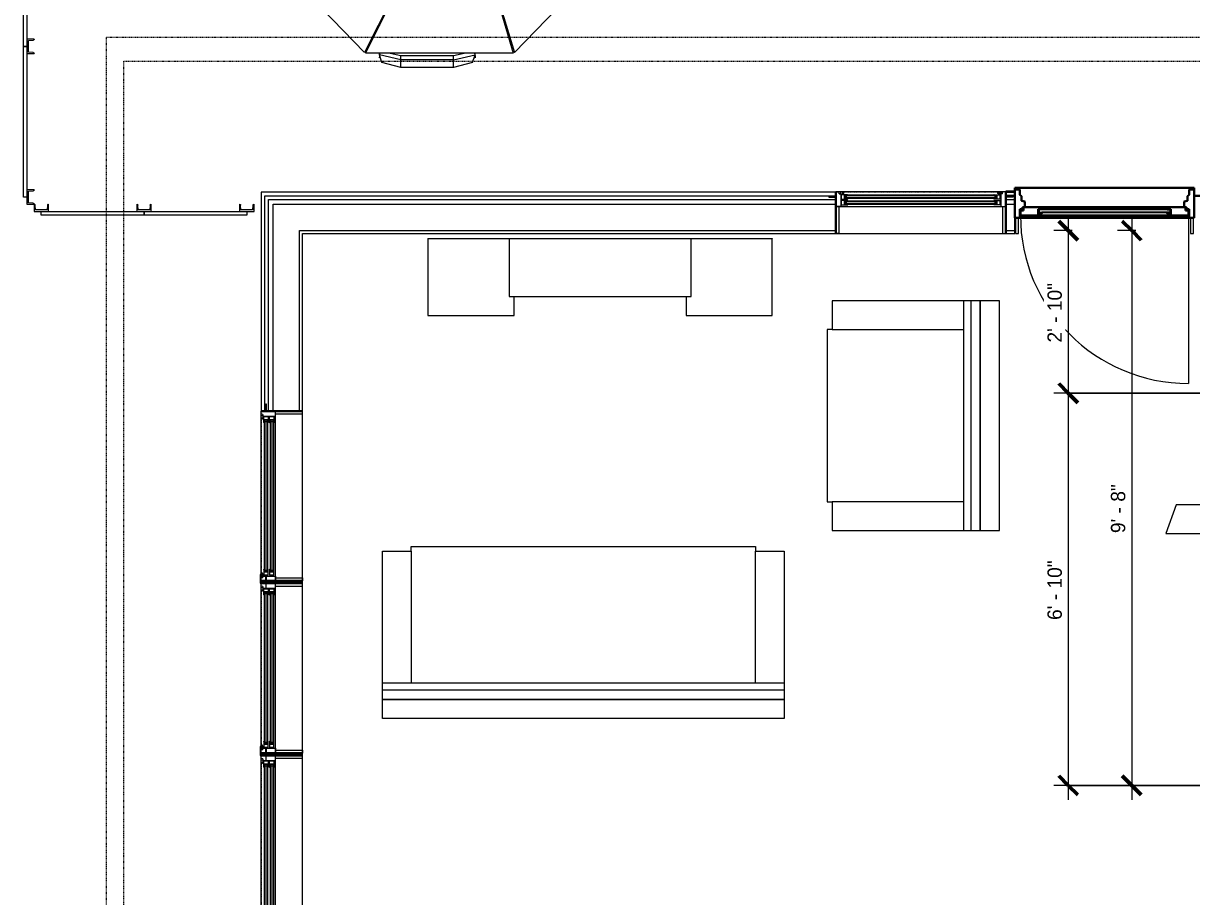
# Model space of a CAD drawing. Header units: inches. Extents: x -4010 to -1814, y 9846 to 12241.
# Drawn here: x -3881.6 to -3637.3, y 11942.4 to 12125 of the extents above; entities that cross this region are included whole.
import ezdxf

# ---------------------------------------------------------------- set-up
doc = ezdxf.new("R2010")
doc.units = ezdxf.units.IN
doc.header["$MEASUREMENT"] = 0
for name, pattern in [('Aligning Line 1_8__2_', [0.25, 0.125, -0.125]), ('Dash', [0.25, 0.125, -0.125]), ('Dash_2_', [0.25, 0.125, -0.125])]:
    doc.linetypes.add(name, pattern=pattern)
for name, color, linetype, lineweight in [('0-1', 7, 'Continuous', 5), ('0-2', 7, 'Continuous', 9), ('A-ANNO-DIMS', 211, 'Continuous', 9), ('A-ANNO-DIMS-32', 211, 'Continuous', 9), ('A-DETL-GENF-HDLN-1', 7, 'Dash', 9), ('A-DETL-GENF-HDLN-2', 1, 'Continuous', 18), ('A-DOOR-1', 7, 'Continuous', 9), ('A-DOOR-2', 10, 'Continuous', 30), ('A-DOOR-FRAM-1', 7, 'Continuous', 9), ('A-DOOR-FRAM-2', 10, 'Continuous', 30), ('A-DOOR-GLAZ-1', 7, 'Continuous', 9), ('A-GLAZ', 151, 'Continuous', 18), ('A-GLAZ-1', 10, 'Continuous', 30), ('A-GLAZ-2', 7, 'Continuous', 9), ('A-GLAZ-CURT-1', 7, 'Continuous', 9), ('A-GLAZ-CWMG-1', 7, 'Continuous', 9), ('A-WALL-1', 7, 'Continuous', 9), ('A-WALL-2', 250, 'Continuous', 18), ('A-WALL-IDEN', 211, 'Continuous', 9), ('G-ANNO-SYMB-2', 147, 'Aligning Line 1_8__2_', 9), ('G-ANNO-SYMB-4', 111, 'Dash_2_', 9), ('I-FURN', 30, 'Continuous', 9)]:
    doc.layers.add(name, color=color, linetype=linetype, lineweight=lineweight)
doc.styles.add('Century Gothic', font='ufonts.com_century-gothic.ttf', dxfattribs={"height": 3})
doc.dimstyles.new('OD_1__HACK_2', dxfattribs={"dimscale": 12, "dimtxt": 3.132505, "dimasz": 0.333333, "dimexe": 0.25, "dimexo": 0.166667, "dimgap": 0.041667, "dimtad": 1, "dimdec": 4, "dimrnd": 0.0625, "dimzin": 3, "dimdsep": 46, "dimlunit": 4, "dimtxsty": 'Century Gothic', "dimblk1": 'OBLIQUE', "dimblk2": 'OBLIQUE', "dimsah": 1, "dimcen": 0.09, "dimdle": 0.25, "dimazin": 0, "dimtfac": 1, "dimtdec": 4, "dimtix": 1, "dimtmove": 0, "dimatfit": 3, "dimfxl": 1, "dimtvp": 1, "dimtfill": 1, "dimfrac": 2, "dimtolj": 1, "dimtzin": 0, "dimarcsym": 2})
doc.dimstyles.new('OD_1__HACK_2_1', dxfattribs={"dimscale": 12, "dimtxt": 3.132505, "dimasz": 0.333333, "dimexe": 0.25, "dimexo": 0.166667, "dimgap": 0.041667, "dimtad": 1, "dimdec": 4, "dimrnd": 0.0625, "dimzin": 3, "dimdsep": 46, "dimlunit": 4, "dimtxsty": 'Century Gothic', "dimblk1": 'OBLIQUE', "dimblk2": 'OBLIQUE', "dimsah": 1, "dimcen": 0.09, "dimdle": 0.25, "dimazin": 0, "dimtfac": 1, "dimtdec": 4, "dimtix": 1, "dimtmove": 0, "dimatfit": 3, "dimfxl": 1, "dimtvp": 1, "dimtfill": 1, "dimfrac": 2, "dimtolj": 1, "dimtzin": 0, "dimarcsym": 2})

# ---------------------------------------------------------------- blocks, each defined once
blk = doc.blocks.new('Outdoor Table01 - 02ZUTB01_dwg-2525485-UNIT PLANS - 1ST FLOOR')
at = {"layer": 'I-FURN'}
for p, q in [((-7, 41.99), (-11, 40.99)), ((-7, 41.99), (4, 41.99)), ((-7, 41.99), (-7, 40.37)), ((4, 41.99), (8, 40.99)), ((4, 41.99), (4, 40.37)), ((-11, 40.99), (-11.5, 39.37)), ((-7, 40.37), (-11.5, 39.37)), ((-11.42, 39.62), (-11.5, 40)), ((-11.5, 39.5), (-11.5, 40)), ((-11.49, 39.42), (-11.5, 39.5)), ((-11.5, 39.37), (-11.5, 39)), ((-11.42, 39), (-11.46, 39.24)), ((-7, 39.5), (-9.25, 39)), ((-7, 40.37), (4, 40.37)), ((-7, 40.37), (-7, 39.5)), ((4, 39.5), (-7, 39.5)), ((4, 40.37), (8.5, 39.37)), ((4, 40.37), (4, 39.5)), ((6.25, 39), (4, 39.5)), ((8.5, 39.37), (8, 40.99)), ((8.5, 40), (8.42, 39.62)), ((8.46, 39.24), (8.42, 39)), ((8.5, 39.5), (8.49, 39.42)), ((8.5, 39.5), (8.5, 40)), ((8.5, 39.37), (8.5, 39)), ((-37.47, 16.26), (-15.64, 38.89)), ((4, 0), (-15.64, 38.89)), ((-15.38, 39), (4, 0)), ((-15.38, 39), (15.49, 39)), ((4, 0), (15.49, 39)), ((4, 0), (15.74, 38.89)), ((15.74, 38.89), (37.57, 16.26)), ((-11.5, 30.7), (-11.5, 31.19)), ((-7.56, 23.27), (-7.74, 23.24)), ((10.22, 20.61), (10.1, 20.71)), ((4, 0), (-37.57, 16)), ((-37.57, -16), (-37.57, 16)), ((4, 0), (-37.47, 16.26)), ((4, 0), (37.57, 16.26)), ((4, 0), (37.68, 16)), ((37.68, 16), (37.68, -16)), ((-43.99, 6), (-42.99, 10)), ((-41.37, 10.5), (-42.99, 10)), ((-42.37, 6), (-41.37, 10.5)), ((-41.5, 10.5), (-42, 10.5)), ((-42, 10.5), (-41.62, 10.42)), ((-41.42, 10.49), (-41.5, 10.5)), ((-40.56, 10.23), (-41.5, 6)), ((-41.37, 10.5), (-40.5, 10.5)), ((-38.5, 10), (-41.24, 10.46)), ((-40.56, 10.21), (-39.5, 10)), ((-40.5, 10.5), (-40.54, 10.34)), ((-39.7, 10.2), (-40, 10.5)), ((-40, 10.5), (-39, 10.5)), ((-38.5, 10), (-39.5, 10)), ((-38.5, 10), (-39, 10.5)), ((-39, 10.5), (-37.57, 10.5)), ((-39, 10.5), (-37.57, 10.5)), ((-38.5, 10), (-39, 6)), ((-37.57, 10.31), (-38.5, 10)), ((-23.32, 10.71), (-23.39, 10.54)), ((20.51, 7.84), (20.45, 7.97)), ((23.61, 9.5), (24, 9.5)), ((37.68, 9.44), (38, 9.5)), ((37.68, 9.5), (38, 9.5)), ((38.99, 9), (37.68, 9.4)), ((38.37, 5), (37.68, 8.11)), ((38.99, 9), (39.99, 5)), ((-43.99, -5), (-43.99, 6)), ((-43.99, 6), (-42.37, 6)), ((-42.37, -5), (-42.37, 6)), ((-42.37, 6), (-41.5, 6)), ((-41.5, 6), (-41.5, -5)), ((-39, 6), (-39, -5)), ((-37.57, 6), (-39, 6)), ((38.37, 5), (37.68, 5)), ((39.99, 5), (38.37, 5)), ((38.37, 5), (38.37, -6)), ((39.99, 5), (39.99, -6)), ((4, 0), (-37.57, -16)), ((4, 0), (-37.47, -16.26)), ((4, 0), (-15.64, -38.89)), ((4, 0), (-15.38, -39)), ((4, 0), (15.49, -39)), ((4, 0), (37.68, -16)), ((4, 0), (37.57, -16.26)), ((4, 0), (15.74, -38.89)), ((-43.99, -5), (-42.99, -9)), ((-43.99, -5), (-42.37, -5)), ((-42.37, -5), (-41.37, -9.5)), ((-42.37, -5), (-41.5, -5)), ((-41.5, -5), (-40.56, -9.23)), ((-39, -5), (-38.5, -9)), ((-39, -5), (-37.57, -5)), ((38.37, -6), (37.68, -9.11)), ((38.37, -6), (37.68, -6)), ((39.99, -6), (38.37, -6)), ((39.99, -6), (38.99, -10)), ((-42.99, -9), (-41.37, -9.5)), ((-41.62, -9.42), (-42, -9.5)), ((-41.5, -9.5), (-42, -9.5)), ((-41.42, -9.49), (-41.5, -9.5)), ((-41.37, -9.5), (-40.5, -9.5)), ((-38.5, -9), (-41.24, -9.46)), ((-39.5, -9), (-40.56, -9.21)), ((-40.54, -9.34), (-40.5, -9.5)), ((-40, -9.5), (-39.7, -9.2)), ((-39, -9.5), (-40, -9.5)), ((-39.5, -9), (-38.5, -9)), ((-39, -9.5), (-38.5, -9)), ((-37.57, -9.5), (-39, -9.5)), ((-37.57, -9.5), (-39, -9.5)), ((-37.57, -9.31), (-38.5, -9)), ((20.45, -7.97), (20.51, -7.84)), ((-23.39, -10.54), (-23.32, -10.71)), ((25.68, -10.5), (26.1, -10.5)), ((38.99, -10), (37.68, -10.4)), ((38, -10.5), (37.68, -10.44)), ((37.68, -10.5), (38, -10.5)), ((-15.64, -38.89), (-37.47, -16.26)), ((37.57, -16.26), (15.74, -38.89)), ((10.1, -20.71), (10.22, -20.61)), ((-8, -23.77), (-8, -24.14)), ((-7.74, -23.24), (-7.56, -23.27)), ((-12.5, -32.68), (-12.5, -33.2)), ((15.49, -39), (-15.38, -39)), ((-12.5, -39.37), (-12.5, -39)), ((-12.42, -39), (-12.46, -39.24)), ((-10.25, -39), (-8, -39.5)), ((3, -39.5), (5.25, -39)), ((7.42, -39), (7.46, -39.24)), ((7.5, -39.37), (7.5, -39)), ((-12, -40.99), (-12.5, -39.37)), ((-8, -40.37), (-12.5, -39.37)), ((-12.49, -39.42), (-12.5, -39.5)), ((-12.5, -39.5), (-12.5, -40)), ((-12.5, -40), (-12.42, -39.62)), ((-8, -41.99), (-12, -40.99)), ((-8, -39.5), (3, -39.5)), ((-8, -40.37), (-8, -39.5)), ((3, -40.37), (-8, -40.37)), ((-8, -41.99), (-8, -40.37)), ((3, -40.37), (7.5, -39.37)), ((3, -40.37), (3, -39.5)), ((3, -41.99), (3, -40.37)), ((7, -40.99), (3, -41.99)), ((7, -40.99), (7.5, -39.37)), ((7.42, -39.62), (7.5, -40)), ((7.49, -39.42), (7.5, -39.5)), ((7.5, -39.5), (7.5, -40)), ((3, -41.99), (-8, -41.99))]:
    blk.add_line(p, q, dxfattribs=at)
blk = doc.blocks.new('Outdoor Table01 - Outdoor Table01-1294297-UNIT PLANS - 1ST FLOOR')
blk.add_blockref('Outdoor Table01 - 02ZUTB01_dwg-2525485-UNIT PLANS - 1ST FLOOR', (0, 0))
blk = doc.blocks.new('Window-Double_Hung-Marvin-Essential - ESDH3066 - 1st Floor-V5-UNIT PLANS - 1ST FLOOR')
at = {"layer": 'A-DETL-GENF-HDLN-1'}
blk.add_line((16.1, 4.34), (-16.5, 4.34), dxfattribs=at)
at = {"layer": 'A-DETL-GENF-HDLN-2'}
for p, q in [((-19.25, 3.36), (-19.25, 3.31)), ((-17.75, 3.36), (-19.25, 3.36)), ((-19.25, 3.31), (-17.9, 3.31)), ((-17.9, 3.31), (-17.9, 3.2)), ((-17.9, 3.2), (-17.75, 3.2)), ((-17.75, 4.41), (-17.16, 4.41)), ((-17.75, 4.41), (-17.75, 1.31)), ((-17.08, 4), (-17.16, 4.41)), ((-17.08, 4), (-16.19, 4)), ((-16.85, 4.37), (-16.85, 4)), ((-16.3, 4.37), (-16.85, 4.37)), ((-16.38, 3.9), (-16.72, 3.9)), ((-16.72, 3.9), (-16.72, 1.31)), ((-15.34, 3.81), (-16.56, 3.81)), ((-16.56, 2.87), (-16.56, 3.81)), ((-16.56, 2.87), (-15.34, 2.87)), ((-15.34, 2.59), (-16.56, 2.59)), ((-16.56, 1.66), (-16.56, 2.59)), ((-16.38, 4), (-16.38, 3.9)), ((-16.3, 4.14), (-16.3, 4.37)), ((-16.18, 4.14), (-16.3, 4.14)), ((-16.19, 4.09), (-16.1, 4.09)), ((-16.19, 4), (-16.19, 4.09)), ((-16.18, 4.34), (-16.1, 4.34)), ((-16.18, 4.34), (-16.18, 4.14)), ((-16.1, 4.09), (-16.1, 4.34)), ((-15.94, 2.99), (-15.94, 3.71)), ((-15.94, 3.71), (-15.28, 3.71)), ((-15.28, 2.99), (-15.94, 2.99)), ((-15.94, 1.77), (-15.94, 2.49)), ((-15.94, 2.49), (-15.28, 2.49)), ((-15.84, 3.01), (-15.84, 3.7)), ((-15.84, 1.79), (-15.84, 2.48)), ((-15.54, 3.13), (-15.54, 3.57)), ((-15.34, 3.81), (-15.28, 3.75)), ((-15.34, 2.87), (-15.28, 2.94)), ((-15.34, 2.59), (-15.28, 2.53)), ((-15.28, 3.71), (-15.28, 3.75)), ((-15.28, 2.94), (-15.28, 2.99)), ((-15.28, 2.49), (-15.28, 2.53)), ((15.34, 3.81), (15.28, 3.75)), ((15.28, 3.71), (15.28, 3.75)), ((15.94, 3.71), (15.28, 3.71)), ((15.28, 2.94), (15.28, 2.99)), ((15.28, 2.99), (15.94, 2.99)), ((15.34, 2.87), (15.28, 2.94)), ((15.34, 2.59), (15.28, 2.53)), ((15.28, 2.49), (15.28, 2.53)), ((15.94, 2.49), (15.28, 2.49)), ((15.34, 3.81), (16.56, 3.81)), ((16.56, 2.87), (15.34, 2.87)), ((15.34, 2.59), (16.56, 2.59)), ((15.54, 3.13), (15.54, 3.57)), ((15.84, 3.01), (15.84, 3.7)), ((15.84, 1.79), (15.84, 2.48)), ((15.94, 2.99), (15.94, 3.71)), ((15.94, 1.77), (15.94, 2.49)), ((16.18, 4.34), (16.1, 4.34)), ((16.1, 4.09), (16.1, 4.34)), ((16.19, 4.09), (16.1, 4.09)), ((16.18, 4.34), (16.18, 4.14)), ((16.18, 4.14), (16.3, 4.14)), ((16.19, 4), (16.19, 4.09)), ((17.08, 4), (16.19, 4)), ((16.3, 4.14), (16.3, 4.37)), ((16.3, 4.37), (16.85, 4.37)), ((16.38, 4), (16.38, 3.9)), ((16.38, 3.9), (16.72, 3.9)), ((16.56, 2.87), (16.56, 3.81)), ((16.56, 1.66), (16.56, 2.59)), ((16.72, 3.9), (16.72, 1.31)), ((16.85, 4.37), (16.85, 4)), ((17.08, 4), (17.16, 4.41)), ((17.75, 4.41), (17.16, 4.41)), ((17.75, 4.41), (17.75, 1.31)), ((17.75, 3.36), (19.25, 3.36)), ((17.9, 3.2), (17.75, 3.2)), ((17.9, 3.31), (17.9, 3.2)), ((19.25, 3.31), (17.9, 3.31)), ((19.25, 3.36), (19.25, 3.31)), ((-16.72, 1.31), (-17.75, 1.31)), ((-17.13, 1.28), (-17.13, -4.31)), ((-16.56, 1.66), (-15.34, 1.66)), ((-15.28, 1.77), (-15.94, 1.77)), ((-15.54, 1.92), (-15.54, 2.35)), ((-15.34, 1.66), (-15.28, 1.72)), ((-15.28, 1.72), (-15.28, 1.77)), ((15.28, 1.72), (15.28, 1.77)), ((15.28, 1.77), (15.94, 1.77)), ((15.34, 1.66), (15.28, 1.72)), ((16.56, 1.66), (15.34, 1.66)), ((15.54, 1.92), (15.54, 2.35)), ((16.72, 1.31), (17.75, 1.31)), ((17.12, -4.31), (17.12, 1.28)), ((-17.13, -4.31), (-17.75, -4.31)), ((17.12, -4.31), (17.75, -4.31))]:
    blk.add_line(p, q, dxfattribs=at)
at = {"layer": 'A-GLAZ'}
for p, q in [((15.84, 3.7), (-15.84, 3.7)), ((15.84, 3.57), (-15.84, 3.57)), ((15.84, 3.13), (-15.84, 3.13)), ((15.84, 3.01), (-15.84, 3.01)), ((15.84, 2.48), (-15.84, 2.48)), ((15.84, 2.35), (-15.84, 2.35)), ((15.84, 1.92), (-15.84, 1.92)), ((15.84, 1.79), (-15.84, 1.79))]:
    blk.add_line(p, q, dxfattribs=at)
at = {"layer": 'A-GLAZ-1'}
for p, q in [((-17.75, 4.41), (-17.75, 1.31)), ((17.75, 1.31), (17.75, 4.41)), ((-17.75, 1.28), (-17.75, -4.31)), ((17.75, -4.31), (17.75, 1.28))]:
    blk.add_line(p, q, dxfattribs=at)
at = {"layer": 'A-GLAZ-2'}
for p, q in [((17.75, 4.41), (-17.75, 4.41)), ((19.62, 4.56), (17.75, 4.56)), ((17.75, 4.56), (17.75, 4.41)), ((17.75, 4.31), (18.25, 4.31)), ((19.62, 4.41), (19.62, 4.56)), ((-17.75, 1.31), (17.75, 1.31)), ((-17.75, -4.31), (17.75, -4.31))]:
    blk.add_line(p, q, dxfattribs=at)
blk = doc.blocks.new('Window-Double_Hung-Marvin-Essential - ESDH3066 - 1st Floor-3090113-UNIT PLANS - 1ST FLOOR')
at = {"layer": 'A-DETL-GENF-HDLN-1'}
blk.add_line((16.1, 4.34), (-16.5, 4.34), dxfattribs=at)
at = {"layer": 'A-DETL-GENF-HDLN-2'}
for p, q in [((-19.25, 3.36), (-19.25, 3.31)), ((-17.75, 3.36), (-19.25, 3.36)), ((-19.25, 3.31), (-17.9, 3.31)), ((-17.9, 3.31), (-17.9, 3.2)), ((-17.9, 3.2), (-17.75, 3.2)), ((-17.75, 4.41), (-17.16, 4.41)), ((-17.75, 4.41), (-17.75, 1.31)), ((-17.08, 4), (-17.16, 4.41)), ((-17.08, 4), (-16.19, 4)), ((-16.85, 4.37), (-16.85, 4)), ((-16.3, 4.37), (-16.85, 4.37)), ((-16.38, 3.9), (-16.72, 3.9)), ((-16.72, 3.9), (-16.72, 1.31)), ((-15.34, 3.81), (-16.56, 3.81)), ((-16.56, 2.87), (-16.56, 3.81)), ((-16.56, 2.87), (-15.34, 2.87)), ((-15.34, 2.59), (-16.56, 2.59)), ((-16.56, 1.66), (-16.56, 2.59)), ((-16.38, 4), (-16.38, 3.9)), ((-16.3, 4.14), (-16.3, 4.37)), ((-16.18, 4.14), (-16.3, 4.14)), ((-16.19, 4.09), (-16.1, 4.09)), ((-16.19, 4), (-16.19, 4.09)), ((-16.18, 4.34), (-16.1, 4.34)), ((-16.18, 4.34), (-16.18, 4.14)), ((-16.1, 4.09), (-16.1, 4.34)), ((-15.94, 2.99), (-15.94, 3.71)), ((-15.94, 3.71), (-15.28, 3.71)), ((-15.28, 2.99), (-15.94, 2.99)), ((-15.94, 1.77), (-15.94, 2.49)), ((-15.94, 2.49), (-15.28, 2.49)), ((-15.84, 3.01), (-15.84, 3.7)), ((-15.84, 1.79), (-15.84, 2.48)), ((-15.54, 3.13), (-15.54, 3.57)), ((-15.34, 3.81), (-15.28, 3.75)), ((-15.34, 2.87), (-15.28, 2.94)), ((-15.34, 2.59), (-15.28, 2.53)), ((-15.28, 3.71), (-15.28, 3.75)), ((-15.28, 2.94), (-15.28, 2.99)), ((-15.28, 2.49), (-15.28, 2.53)), ((15.34, 3.81), (15.28, 3.75)), ((15.28, 3.71), (15.28, 3.75)), ((15.94, 3.71), (15.28, 3.71)), ((15.28, 2.94), (15.28, 2.99)), ((15.28, 2.99), (15.94, 2.99)), ((15.34, 2.87), (15.28, 2.94)), ((15.34, 2.59), (15.28, 2.53)), ((15.28, 2.49), (15.28, 2.53)), ((15.94, 2.49), (15.28, 2.49)), ((15.34, 3.81), (16.56, 3.81)), ((16.56, 2.87), (15.34, 2.87)), ((15.34, 2.59), (16.56, 2.59)), ((15.54, 3.13), (15.54, 3.57)), ((15.84, 3.01), (15.84, 3.7)), ((15.84, 1.79), (15.84, 2.48)), ((15.94, 2.99), (15.94, 3.71)), ((15.94, 1.77), (15.94, 2.49)), ((16.18, 4.34), (16.1, 4.34)), ((16.1, 4.09), (16.1, 4.34)), ((16.19, 4.09), (16.1, 4.09)), ((16.18, 4.34), (16.18, 4.14)), ((16.18, 4.14), (16.3, 4.14)), ((16.19, 4), (16.19, 4.09)), ((17.08, 4), (16.19, 4)), ((16.3, 4.14), (16.3, 4.37)), ((16.3, 4.37), (16.85, 4.37)), ((16.38, 4), (16.38, 3.9)), ((16.38, 3.9), (16.72, 3.9)), ((16.56, 2.87), (16.56, 3.81)), ((16.56, 1.66), (16.56, 2.59)), ((16.72, 3.9), (16.72, 1.31)), ((16.85, 4.37), (16.85, 4)), ((17.08, 4), (17.16, 4.41)), ((17.75, 4.41), (17.16, 4.41)), ((17.75, 4.41), (17.75, 1.31)), ((17.75, 3.36), (19.25, 3.36)), ((17.9, 3.2), (17.75, 3.2)), ((17.9, 3.31), (17.9, 3.2)), ((19.25, 3.31), (17.9, 3.31)), ((19.25, 3.36), (19.25, 3.31)), ((-16.72, 1.31), (-17.75, 1.31)), ((-17.13, 1.28), (-17.13, -4.31)), ((-16.56, 1.66), (-15.34, 1.66)), ((-15.28, 1.77), (-15.94, 1.77)), ((-15.54, 1.92), (-15.54, 2.35)), ((-15.34, 1.66), (-15.28, 1.72)), ((-15.28, 1.72), (-15.28, 1.77)), ((15.28, 1.72), (15.28, 1.77)), ((15.28, 1.77), (15.94, 1.77)), ((15.34, 1.66), (15.28, 1.72)), ((16.56, 1.66), (15.34, 1.66)), ((15.54, 1.92), (15.54, 2.35)), ((16.72, 1.31), (17.75, 1.31)), ((17.12, -4.31), (17.12, 1.28)), ((-17.13, -4.31), (-17.75, -4.31)), ((17.12, -4.31), (17.75, -4.31))]:
    blk.add_line(p, q, dxfattribs=at)
at = {"layer": 'A-GLAZ'}
for p, q in [((15.84, 3.7), (-15.84, 3.7)), ((15.84, 3.57), (-15.84, 3.57)), ((15.84, 3.13), (-15.84, 3.13)), ((15.84, 3.01), (-15.84, 3.01)), ((15.84, 2.48), (-15.84, 2.48)), ((15.84, 2.35), (-15.84, 2.35)), ((15.84, 1.92), (-15.84, 1.92)), ((15.84, 1.79), (-15.84, 1.79))]:
    blk.add_line(p, q, dxfattribs=at)
at = {"layer": 'A-GLAZ-1'}
for p, q in [((-17.75, 4.41), (-17.75, 1.31)), ((17.75, 1.31), (17.75, 4.41)), ((-17.75, 1.28), (-17.75, -4.31)), ((17.75, -4.31), (17.75, 1.28))]:
    blk.add_line(p, q, dxfattribs=at)
at = {"layer": 'A-GLAZ-2'}
for p, q in [((17.75, 4.41), (-17.75, 4.41)), ((-17.75, 1.31), (17.75, 1.31)), ((-17.75, -4.31), (17.75, -4.31))]:
    blk.add_line(p, q, dxfattribs=at)
blk = doc.blocks.new('Bayer Built Door - 37-1_2__ x 81-3_4__ - 1st floor-3089957-UNIT PLANS - 1ST FLOOR')
at = {"layer": 'A-DOOR-1'}
blk.add_line((17.56, -0.53), (17.56, -35.66), dxfattribs=at)
blk.add_arc((17.56, -0.53), 35.13, 180, 270, dxfattribs=at)
at = {"layer": 'A-DOOR-2'}
for p, q in [((-16.95, 0.54), (-17.56, 0.53)), ((-17.56, 0.53), (-17.56, -0.53)), ((-16.95, 1.19), (-16.95, 0.54)), ((-16.95, 1.19), (-13.13, 1.19)), ((-13.87, 0.78), (-13.13, 0.78)), ((-13.87, -0.53), (-13.87, 0.78)), ((-13.13, 0.03), (-13.87, 0.03)), ((-13.13, 0.87), (-13.16, 1.19)), ((13.12, 1.19), (-13.13, 1.19)), ((-13.13, 0.78), (-13.13, 0.87)), ((-13.13, -0.03), (-13.13, 0.03)), ((13.12, 0.87), (13.16, 1.19)), ((13.12, 0.78), (13.12, 0.87)), ((13.87, 0.78), (13.12, 0.78)), ((13.12, 0.03), (13.87, 0.03)), ((13.12, -0.03), (13.12, 0.03)), ((16.95, 1.19), (13.12, 1.19)), ((13.87, -0.53), (13.87, 0.78)), ((16.95, 1.19), (16.95, 0.54)), ((16.95, 0.54), (17.56, 0.53)), ((17.56, 0.53), (17.56, -0.53)), ((-17.56, -0.53), (-13.13, -0.53)), ((-13.87, -0.47), (-13.36, -0.47)), ((-13.87, -0.53), (-13.87, -0.47)), ((-13.36, -0.47), (-13.16, -0.22)), ((-13.16, -0.22), (-13.13, -0.03)), ((13.12, -0.53), (-13.13, -0.53)), ((13.16, -0.22), (13.12, -0.03)), ((17.56, -0.53), (13.12, -0.53)), ((13.36, -0.47), (13.16, -0.22)), ((13.87, -0.47), (13.36, -0.47)), ((13.87, -0.53), (13.87, -0.47))]:
    blk.add_line(p, q, dxfattribs=at)
at = {"layer": 'A-DOOR-FRAM-1'}
for p, q in [((-18, -1), (-18.63, -1)), ((-18.63, -1), (-18.63, -4.31)), ((-18, -4.31), (-18, -1)), ((18.62, -1), (18, -1)), ((18, -1), (18, -4.31)), ((18.62, -4.31), (18.62, -1)), ((-18.63, -4.31), (-18, -4.31)), ((18, -4.31), (18.62, -4.31))]:
    blk.add_line(p, q, dxfattribs=at)
at = {"layer": 'A-DOOR-FRAM-2'}
for p, q in [((18.75, 5.22), (-18.75, 5.22)), ((-18.75, 5.22), (-18.75, 4.31)), ((18.75, 4.31), (18.75, 5.22)), ((-20.38, 3.56), (-18.75, 3.56)), ((-18.75, 4.87), (-18.75, -1)), ((-18.75, 4.87), (-17.72, 4.87)), ((-17.72, 3.75), (-17.72, 4.87)), ((-17.38, 3.51), (-17.72, 3.75)), ((-17.38, 2.51), (-17.38, 3.51)), ((-16.69, 2.36), (-17.38, 2.51)), ((16.69, 2.36), (17.38, 2.51)), ((17.38, 3.51), (17.72, 3.75)), ((17.38, 2.51), (17.38, 3.51)), ((17.72, 3.75), (17.72, 4.87)), ((18.75, 4.87), (17.72, 4.87)), ((18.75, 4.87), (18.75, -1)), ((20.37, 3.56), (18.75, 3.56)), ((-17.72, 0.78), (-17.14, 0.78)), ((-17.72, -1), (-17.72, 0.78)), ((-17.14, 0.78), (-17.14, 1.22)), ((-17.14, 1.22), (-16.69, 1.22)), ((-16.69, 1.22), (-16.69, 2.36)), ((16.69, 1.22), (16.69, 2.36)), ((17.14, 1.22), (16.69, 1.22)), ((17.14, 0.78), (17.14, 1.22)), ((17.72, 0.78), (17.14, 0.78)), ((17.72, -1), (17.72, 0.78)), ((-18.37, -1), (-18.75, -1)), ((-18.75, -1), (-17.72, -1)), ((-18.75, -1), (-18.63, -1)), ((-18, -1), (18, -1)), ((18.75, -1), (17.72, -1)), ((18.62, -1), (18.75, -1))]:
    blk.add_line(p, q, dxfattribs=at)
at = {"layer": 'A-DOOR-GLAZ-1'}
for p, q in [((-13.13, 0.62), (-13.87, 0.62)), ((-13.87, 0.19), (-13.13, 0.19)), ((-13.66, 0.62), (-13.66, 0.19)), ((13.12, 0.78), (-13.13, 0.78)), ((13.12, 0.62), (-13.13, 0.62)), ((13.12, 0.19), (-13.13, 0.19)), ((13.12, 0.03), (-13.13, 0.03)), ((13.12, 0.62), (13.87, 0.62)), ((13.87, 0.19), (13.12, 0.19)), ((13.66, 0.62), (13.66, 0.19))]:
    blk.add_line(p, q, dxfattribs=at)
blk = doc.blocks.new('Window-Double_Hung-Marvin-Essential - ESDH3066 - 1st Floor-3090191-UNIT PLANS - 1ST FLOOR')
at = {"layer": 'A-DETL-GENF-HDLN-1'}
blk.add_line((16.1, 4.34), (-16.5, 4.34), dxfattribs=at)
at = {"layer": 'A-DETL-GENF-HDLN-2'}
for p, q in [((-19.25, 3.36), (-19.25, 3.31)), ((-17.75, 3.36), (-19.25, 3.36)), ((-19.25, 3.31), (-17.9, 3.31)), ((-17.9, 3.31), (-17.9, 3.2)), ((-17.9, 3.2), (-17.75, 3.2)), ((-17.75, 4.41), (-17.16, 4.41)), ((-17.75, 4.41), (-17.75, 1.31)), ((-17.08, 4), (-17.16, 4.41)), ((-17.08, 4), (-16.19, 4)), ((-16.85, 4.37), (-16.85, 4)), ((-16.3, 4.37), (-16.85, 4.37)), ((-16.38, 3.9), (-16.72, 3.9)), ((-16.72, 3.9), (-16.72, 1.31)), ((-15.34, 3.81), (-16.56, 3.81)), ((-16.56, 2.87), (-16.56, 3.81)), ((-16.56, 2.87), (-15.34, 2.87)), ((-15.34, 2.59), (-16.56, 2.59)), ((-16.56, 1.66), (-16.56, 2.59)), ((-16.38, 4), (-16.38, 3.9)), ((-16.3, 4.14), (-16.3, 4.37)), ((-16.18, 4.14), (-16.3, 4.14)), ((-16.19, 4.09), (-16.1, 4.09)), ((-16.19, 4), (-16.19, 4.09)), ((-16.18, 4.34), (-16.1, 4.34)), ((-16.18, 4.34), (-16.18, 4.14)), ((-16.1, 4.09), (-16.1, 4.34)), ((-15.94, 2.99), (-15.94, 3.71)), ((-15.94, 3.71), (-15.28, 3.71)), ((-15.28, 2.99), (-15.94, 2.99)), ((-15.94, 1.77), (-15.94, 2.49)), ((-15.94, 2.49), (-15.28, 2.49)), ((-15.84, 3.01), (-15.84, 3.7)), ((-15.84, 1.79), (-15.84, 2.48)), ((-15.54, 3.13), (-15.54, 3.57)), ((-15.34, 3.81), (-15.28, 3.75)), ((-15.34, 2.87), (-15.28, 2.94)), ((-15.34, 2.59), (-15.28, 2.53)), ((-15.28, 3.71), (-15.28, 3.75)), ((-15.28, 2.94), (-15.28, 2.99)), ((-15.28, 2.49), (-15.28, 2.53)), ((15.34, 3.81), (15.28, 3.75)), ((15.28, 3.71), (15.28, 3.75)), ((15.94, 3.71), (15.28, 3.71)), ((15.28, 2.94), (15.28, 2.99)), ((15.28, 2.99), (15.94, 2.99)), ((15.34, 2.87), (15.28, 2.94)), ((15.34, 2.59), (15.28, 2.53)), ((15.28, 2.49), (15.28, 2.53)), ((15.94, 2.49), (15.28, 2.49)), ((15.34, 3.81), (16.56, 3.81)), ((16.56, 2.87), (15.34, 2.87)), ((15.34, 2.59), (16.56, 2.59)), ((15.54, 3.13), (15.54, 3.57)), ((15.84, 3.01), (15.84, 3.7)), ((15.84, 1.79), (15.84, 2.48)), ((15.94, 2.99), (15.94, 3.71)), ((15.94, 1.77), (15.94, 2.49)), ((16.18, 4.34), (16.1, 4.34)), ((16.1, 4.09), (16.1, 4.34)), ((16.19, 4.09), (16.1, 4.09)), ((16.18, 4.34), (16.18, 4.14)), ((16.18, 4.14), (16.3, 4.14)), ((16.19, 4), (16.19, 4.09)), ((17.08, 4), (16.19, 4)), ((16.3, 4.14), (16.3, 4.37)), ((16.3, 4.37), (16.85, 4.37)), ((16.38, 4), (16.38, 3.9)), ((16.38, 3.9), (16.72, 3.9)), ((16.56, 2.87), (16.56, 3.81)), ((16.56, 1.66), (16.56, 2.59)), ((16.72, 3.9), (16.72, 1.31)), ((16.85, 4.37), (16.85, 4)), ((17.08, 4), (17.16, 4.41)), ((17.75, 4.41), (17.16, 4.41)), ((17.75, 4.41), (17.75, 1.31)), ((17.75, 3.36), (19.25, 3.36)), ((17.9, 3.2), (17.75, 3.2)), ((17.9, 3.31), (17.9, 3.2)), ((19.25, 3.31), (17.9, 3.31)), ((19.25, 3.36), (19.25, 3.31)), ((-16.72, 1.31), (-17.75, 1.31)), ((-17.13, 1.28), (-17.13, -4.31)), ((-16.56, 1.66), (-15.34, 1.66)), ((-15.28, 1.77), (-15.94, 1.77)), ((-15.54, 1.92), (-15.54, 2.35)), ((-15.34, 1.66), (-15.28, 1.72)), ((-15.28, 1.72), (-15.28, 1.77)), ((15.28, 1.72), (15.28, 1.77)), ((15.28, 1.77), (15.94, 1.77)), ((15.34, 1.66), (15.28, 1.72)), ((16.56, 1.66), (15.34, 1.66)), ((15.54, 1.92), (15.54, 2.35)), ((16.72, 1.31), (17.75, 1.31)), ((17.12, -4.31), (17.12, 1.28)), ((-17.13, -4.31), (-17.75, -4.31)), ((17.12, -4.31), (17.75, -4.31))]:
    blk.add_line(p, q, dxfattribs=at)
at = {"layer": 'A-GLAZ'}
for p, q in [((15.84, 3.7), (-15.84, 3.7)), ((15.84, 3.57), (-15.84, 3.57)), ((15.84, 3.13), (-15.84, 3.13)), ((15.84, 3.01), (-15.84, 3.01)), ((15.84, 2.48), (-15.84, 2.48)), ((15.84, 2.35), (-15.84, 2.35)), ((15.84, 1.92), (-15.84, 1.92)), ((15.84, 1.79), (-15.84, 1.79))]:
    blk.add_line(p, q, dxfattribs=at)
at = {"layer": 'A-GLAZ-1'}
for p, q in [((-17.75, 4.41), (-17.75, 1.31)), ((17.75, 1.31), (17.75, 4.41)), ((-17.75, 1.28), (-17.75, -4.31)), ((17.75, -4.31), (17.75, 1.28))]:
    blk.add_line(p, q, dxfattribs=at)
at = {"layer": 'A-GLAZ-2'}
for p, q in [((17.75, 4.41), (-17.75, 4.41)), ((19.62, 4.56), (17.75, 4.56)), ((17.75, 4.56), (17.75, 4.41)), ((17.75, 4.31), (19.62, 4.31)), ((19.62, 4.31), (19.62, 4.56)), ((-17.75, 1.31), (17.75, 1.31)), ((-17.75, -4.31), (17.75, -4.31))]:
    blk.add_line(p, q, dxfattribs=at)
blk = doc.blocks.new('Horizontal_Siding - Horizontal_Siding-2852726-UNIT PLANS - 1ST FLOOR')
at = {"layer": 'A-GLAZ-CURT-1'}
for p, q in [((-16.5, -2.25), (-16.5, -1.5)), ((16.5, -2.25), (-16.5, -2.25)), ((-15, -1.5), (15, -1.5)), ((16.5, -1.5), (16.5, -2.25))]:
    blk.add_line(p, q, dxfattribs=at)
blk = doc.blocks.new('Horizontal_Siding - Horizontal_Siding-2852725-UNIT PLANS - 1ST FLOOR')
at = {"layer": 'A-GLAZ-CURT-1'}
for p, q in [((-15.75, -2.25), (-15.75, -1.5)), ((15.75, -2.25), (-15.75, -2.25)), ((-14.25, -1.5), (14.25, -1.5)), ((15.75, -1.5), (15.75, -2.25))]:
    blk.add_line(p, q, dxfattribs=at)
blk = doc.blocks.new('Rectangular Mullion - RAILING POST-2669756-UNIT PLANS - 1ST FLOOR')
at = {"layer": 'A-GLAZ-CWMG-1'}
for p, q in [((-1.5, 1.5), (1.5, 1.5)), ((-1.5, 0), (-1.5, 1.5)), ((-1.22, 1.18), (-1.29, 0.21)), ((1.22, 1.18), (-1.22, 1.18)), ((1.29, 0.21), (1.22, 1.18)), ((1.5, 1.5), (1.5, 0))]:
    blk.add_line(p, q, dxfattribs=at)
for centre, radius, start, end in [((-1.5, 0.21), 0.21, 270, 0.528), ((1.5, 0.21), 0.211, 179.472, 270)]:
    blk.add_arc(centre, radius, start, end, dxfattribs=at)
blk = doc.blocks.new('Rectangular Mullion - RAILING POST-2680128-UNIT PLANS - 1ST FLOOR')
at = {"layer": 'A-GLAZ-CWMG-1'}
for p, q in [((-3, 1.5), (0, 1.5)), ((-3, 0), (-3, 1.5)), ((-2.72, 1.18), (-2.79, 0.21)), ((-0.28, 1.18), (-2.72, 1.18)), ((-0.21, 0.21), (-0.28, 1.18)), ((0, 1.5), (0, 0))]:
    blk.add_line(p, q, dxfattribs=at)
for centre, radius, start, end in [((-3, 0.21), 0.21, 270, 0.528), ((0, 0.21), 0.211, 179.472, 270)]:
    blk.add_arc(centre, radius, start, end, dxfattribs=at)
blk = doc.blocks.new('Horizontal_Siding - Horizontal_Siding-2854551-UNIT PLANS - 1ST FLOOR')
at = {"layer": 'A-GLAZ-CURT-1'}
for p, q in [((-10.74375, -2.25), (-10.74375, -1.5)), ((10.74375, -2.25), (-10.74375, -2.25)), ((-9.24375, -1.5), (9.24375, -1.5)), ((10.74375, -1.5), (10.74375, -2.25))]:
    blk.add_line(p, q, dxfattribs=at)
blk = doc.blocks.new('Rectangular Mullion - RAILING POST-2806294-UNIT PLANS - 1ST FLOOR')
at = {"layer": 'A-GLAZ-CWMG-1'}
for p, q in [((0, 1.5), (-3, 1.5)), ((-3, 1.5), (-3, 0)), ((-2.79, 0.21), (-2.72, 1.18)), ((-2.72, 1.18), (-0.28, 1.18)), ((-0.28, 1.18), (-0.21, 0.21)), ((0, 0), (0, 1.5))]:
    blk.add_line(p, q, dxfattribs=at)
for centre, start, end in [((-3, 0.21), 270, 0.528), ((0, 0.21), 179.472, 270)]:
    blk.add_arc(centre, 0.21, start, end, dxfattribs=at)
blk = doc.blocks.new('CTR - 1st Phase - Shell_rvt-1-UNIT PLANS - 1ST FLOOR')
at = {"layer": 'A-WALL-1'}
for p, q in [((-3831.82, 12089.69), (-3831.82, 12043.94)), ((-3831.07, 12089.69), (-3831.82, 12089.69)), ((-3823.2, 12089.69), (-3831.07, 12089.69)), ((-3711.67, 12089.69), (-3823.2, 12089.69)), ((-3674.27, 12089.69), (-3674.3, 12089.69)), ((-3674.27, 12081.06), (-3674.27, 12089.69)), ((-3711.67, 12086.66), (-3711.67, 12086.69)), ((-3676.17, 12086.69), (-3676.17, 12086.66)), ((-3823.2, 12043.94), (-3823.2, 12081.06)), ((-3823.2, 12081.06), (-3711.67, 12081.06)), ((-3676.17, 12081.06), (-3674.27, 12081.06)), ((-3828.82, 12043.94), (-3828.79, 12043.94)), ((-3828.79, 12008.44), (-3828.82, 12008.44)), ((-3828.82, 12007.94), (-3828.79, 12007.94)), ((-3823.2, 12007.94), (-3823.2, 12008.44)), ((-3828.79, 11972.44), (-3828.82, 11972.44)), ((-3828.82, 11971.94), (-3828.79, 11971.94)), ((-3823.2, 11971.94), (-3823.2, 11972.44))]:
    blk.add_line(p, q, dxfattribs=at)
at = {"layer": 'A-WALL-2'}
for p, q in [((-3831.07, 12043.94), (-3831.07, 12088.94)), ((-3831.07, 12088.94), (-3830.32, 12088.94)), ((-3830.32, 12088.94), (-3823.2, 12088.94)), ((-3830.32, 12043.94), (-3830.32, 12088.19)), ((-3830.32, 12088.19), (-3829.32, 12088.19)), ((-3829.32, 12088.19), (-3823.2, 12088.19)), ((-3829.32, 12043.94), (-3829.32, 12087.19)), ((-3829.32, 12087.19), (-3823.82, 12087.19)), ((-3823.82, 12087.19), (-3823.2, 12087.19)), ((-3823.2, 12088.94), (-3711.67, 12088.94)), ((-3823.2, 12088.19), (-3711.67, 12088.19)), ((-3823.2, 12087.19), (-3711.67, 12087.19)), ((-3676.17, 12088.94), (-3674.27, 12088.94)), ((-3676.17, 12088.19), (-3674.27, 12088.19)), ((-3676.17, 12087.19), (-3674.27, 12087.19)), ((-3823.82, 12043.94), (-3823.82, 12081.69)), ((-3823.82, 12081.69), (-3823.2, 12081.69)), ((-3823.2, 12081.69), (-3711.67, 12081.69)), ((-3676.17, 12081.69), (-3674.27, 12081.69)), ((-3831.07, 12007.94), (-3831.07, 12008.44)), ((-3830.32, 12007.94), (-3830.32, 12008.44)), ((-3829.32, 12007.94), (-3829.32, 12008.44)), ((-3823.82, 12007.94), (-3823.82, 12008.44)), ((-3831.07, 11971.94), (-3831.07, 11972.44)), ((-3830.32, 11971.94), (-3830.32, 11972.44)), ((-3829.32, 11971.94), (-3829.32, 11972.44)), ((-3823.82, 11971.94), (-3823.82, 11972.44))]:
    blk.add_line(p, q, dxfattribs=at)
at = {"layer": '0-2'}
for name, p in [('Outdoor Table01 - Outdoor Table01-1294297-UNIT PLANS - 1ST FLOOR', (-3794.64, 12157.79)), ('Window-Double_Hung-Marvin-Essential - ESDH3066 - 1st Floor-3090191-UNIT PLANS - 1ST FLOOR', (-3693.92, 12085.38)), ('Bayer Built Door - 37-1_2__ x 81-3_4__ - 1st floor-3089957-UNIT PLANS - 1ST FLOOR', (-3655.52, 12085.38)), ('Horizontal_Siding - Horizontal_Siding-2854551-UNIT PLANS - 1ST FLOOR', (-3867.08, 12087.19)), ('Horizontal_Siding - Horizontal_Siding-2854551-UNIT PLANS - 1ST FLOOR', (-3845.59, 12087.19))]:
    blk.add_blockref(name, p, dxfattribs=at)
for name, p, rotation in [('Horizontal_Siding - Horizontal_Siding-2852726-UNIT PLANS - 1ST FLOOR', (-3879.32, 12136.69), 270), ('Horizontal_Siding - Horizontal_Siding-2852725-UNIT PLANS - 1ST FLOOR', (-3879.32, 12104.44), 270), ('Rectangular Mullion - RAILING POST-2806294-UNIT PLANS - 1ST FLOOR', (-3879.32, 12087.19), 180), ('Window-Double_Hung-Marvin-Essential - ESDH3066 - 1st Floor-3090113-UNIT PLANS - 1ST FLOOR', (-3827.51, 12026.19), 89.99999999999885), ('Window-Double_Hung-Marvin-Essential - ESDH3066 - 1st Floor-V5-UNIT PLANS - 1ST FLOOR', (-3827.51, 11990.19), 89.99999999999885), ('Window-Double_Hung-Marvin-Essential - ESDH3066 - 1st Floor-V5-UNIT PLANS - 1ST FLOOR', (-3827.51, 11954.19), 89.99999999999885)]:
    blk.add_blockref(name, p, dxfattribs=dict(at, rotation=rotation))
at = {"layer": '0-2', "extrusion": (0, 0, -1)}
for name, p, rotation in [('Rectangular Mullion - RAILING POST-2669756-UNIT PLANS - 1ST FLOOR', (3879.32, 12120.19), 270), ('Rectangular Mullion - RAILING POST-2680128-UNIT PLANS - 1ST FLOOR', (3879.32, 12087.19), 270), ('Rectangular Mullion - RAILING POST-2669756-UNIT PLANS - 1ST FLOOR', (3856.34, 12087.19), 180), ('Rectangular Mullion - RAILING POST-2680128-UNIT PLANS - 1ST FLOOR', (3833.35, 12087.19), 180)]:
    blk.add_blockref(name, p, dxfattribs=dict(at, rotation=rotation))
blk = doc.blocks.new('CTR - 1st Phase - Structure_rvt-1-UNIT PLANS - 1ST FLOOR')
at = {"layer": 'G-ANNO-SYMB-2'}
for p in [(-3864.19, 9867.01), (-1904.06, 12122.03)]:
    blk.add_line(p, (-3864.19, 12122.03), dxfattribs=at)
blk = doc.blocks.new('Entertainment_Center_14771 - Entertainment_Center_14771-3403083-UNIT PLANS - 1ST FLOOR')
at = {"layer": 'I-FURN'}
for p, q in [((-18, 10), (-36, 10)), ((-36, 10), (-36, -6)), ((-34.85, 10.03), (-35.34, 10.03)), ((-35.34, 10.03), (-35.34, 10)), ((-34.85, 10), (-34.85, 10.03)), ((-18.66, 10.03), (-19.66, 10.03)), ((-19.66, 10.03), (-19.66, 10)), ((-18.66, 10), (-18.66, 10.03)), ((-18, 6), (-18, 10)), ((36, 10), (18, 10)), ((18, 10), (18, 6)), ((18.66, 10.03), (18.66, 10)), ((19.66, 10.03), (18.66, 10.03)), ((19.66, 10), (19.66, 10.03)), ((35.34, 10.03), (34.85, 10.03)), ((34.85, 10.03), (34.85, 10)), ((35.34, 10), (35.34, 10.03)), ((36, -6), (36, 10)), ((19, 6), (-19, 6)), ((-19, 6), (-19, -6)), ((19, -6), (19, 6)), ((-36, -6), (-19, -6)), ((-36, -6.12), (-36, -6)), ((-36, -6), (-19, -6)), ((-19, -6.12), (-36, -6.12)), ((-19, -6), (19, -6)), ((-19, -6.12), (-19, -6)), ((-19, -6), (19, -6)), ((19, -6.12), (-19, -6.12)), ((19, -6), (36, -6)), ((19, -6), (19, -6.12)), ((19, -6), (36, -6)), ((36, -6.12), (19, -6.12)), ((36, -6.12), (36, -6))]:
    blk.add_line(p, q, dxfattribs=at)
blk = doc.blocks.new('Couch-Both_Arms-Generic - 1-1372852-UNIT PLANS - 1ST FLOOR')
at = {"layer": 'I-FURN'}
for p, q in [((-42, 17.5), (-36, 17.5)), ((-42, -10), (-42, 17.5)), ((-36, 18.5), (36, 18.5)), ((-36, 17.5), (-36, 18.5)), ((-36, 17.5), (-36, -10)), ((36, 18.5), (36, 17.5)), ((36, 17.5), (42, 17.5)), ((36, -10), (36, 17.5)), ((42, 17.5), (42, -10)), ((-42, -10), (42, -10)), ((-42, -13.5), (-42, -10)), ((-42, -11.5), (42, -11.5)), ((42, -10), (42, -13.5)), ((-42, -13.5), (42, -13.5)), ((-42, -17.5), (-42, -13.5)), ((42, -13.5), (-42, -13.5)), ((42, -13.5), (42, -17.5)), ((42, -17.5), (-42, -17.5))]:
    blk.add_line(p, q, dxfattribs=at)
blk = doc.blocks.new('Couch-Both_Arms-Generic - 2-1352635-UNIT PLANS - 1ST FLOOR')
at = {"layer": 'I-FURN'}
for p, q in [((24, 17.5), (-24, 17.5)), ((-24, 17.5), (-24, 13.5)), ((24, 13.5), (24, 17.5)), ((-24, 13.5), (24, 13.5)), ((24, 13.5), (-24, 13.5)), ((-24, 13.5), (-24, 10)), ((24, 10), (24, 13.5)), ((-24, 11.5), (24, 11.5)), ((-24, 10), (-24, -17.5)), ((-24, 10), (24, 10)), ((-18, -17.5), (-18, 10)), ((18, 10), (18, -17.5)), ((24, -17.5), (24, 10)), ((-24, -17.5), (-18, -17.5)), ((-18, -17.5), (-18, -18.5)), ((-18, -18.5), (18, -18.5)), ((18, -18.5), (18, -17.5)), ((18, -17.5), (24, -17.5))]:
    blk.add_line(p, q, dxfattribs=at)
blk = doc.blocks.new('DIMBLOCK159-UNIT PLANS - 1ST FLOOR')
at = {"layer": 'A-ANNO-DIMS-32'}
for p, q in [((-3649.83, 12084.69), (-3649.83, 11962.69)), ((-3649, 12081.69), (-3652.83, 12081.69)), ((-3649.83, 12081.69), (-3649, 12081.69)), ((-3634.52, 11965.69), (-3652.83, 11965.69)), ((-3649.83, 11965.69), (-3634.52, 11965.69))]:
    blk.add_line(p, q, dxfattribs=at)
at = {"layer": 'A-ANNO-DIMS-32', "lineweight": 50}
for p, q in [((-3649.83, 12081.69), (-3651.83, 12083.69)), ((-3649.83, 12081.69), (-3647.83, 12079.69)), ((-3649.83, 11965.69), (-3651.83, 11967.69)), ((-3649.83, 11965.69), (-3647.83, 11963.69))]:
    blk.add_line(p, q, dxfattribs=at)
at = {"layer": 'A-ANNO-DIMS-32', "color": 0, "insert": (-3654.18, 12018.44), "char_height": 3, "width": 12.5897, "attachment_point": 1, "rotation": 90, "line_spacing_factor": 0.984502, "style": 'Century Gothic', "bg_fill": 3, "box_fill_scale": 1.25, "bg_fill_color": 256, "bg_fill_true_color": 13158600, "bg_fill_transparency": 0}
blk.add_mtext('9\' - 8"', dxfattribs=at)
blk = doc.blocks.new('_Oblique')
at = {"color": 0, "linetype": 'ByBlock', "lineweight": -2}
blk.add_line((-0.5, -0.5), (0.5, 0.5), dxfattribs=at)
blk = doc.blocks.new('DIMBLOCK276-UNIT PLANS - 1ST FLOOR')
at = {"layer": 'A-ANNO-DIMS-32'}
for p, q in [((-3663.1, 12084.69), (-3663.1, 12047.69)), ((-3662.27, 12081.69), (-3666.1, 12081.69)), ((-3663.1, 12081.69), (-3662.27, 12081.69)), ((-3634.52, 12047.69), (-3666.1, 12047.69)), ((-3663.1, 12047.69), (-3634.52, 12047.69))]:
    blk.add_line(p, q, dxfattribs=at)
at = {"layer": 'A-ANNO-DIMS-32', "lineweight": 50}
for p, q in [((-3663.1, 12081.69), (-3665.1, 12083.69)), ((-3663.1, 12081.69), (-3661.1, 12079.69)), ((-3663.1, 12047.69), (-3665.1, 12049.69)), ((-3663.1, 12047.69), (-3661.1, 12045.69))]:
    blk.add_line(p, q, dxfattribs=at)
at = {"layer": 'A-ANNO-DIMS-32', "color": 0, "insert": (-3667.44, 12058.28), "char_height": 3, "width": 15.394, "attachment_point": 1, "rotation": 90, "line_spacing_factor": 0.984502, "style": 'Century Gothic', "bg_fill": 3, "box_fill_scale": 1.25, "bg_fill_color": 256, "bg_fill_true_color": 13158600, "bg_fill_transparency": 0}
blk.add_mtext('2\' - 10"', dxfattribs=at)
blk = doc.blocks.new('DIMBLOCK277-UNIT PLANS - 1ST FLOOR')
at = {"layer": 'A-ANNO-DIMS-32'}
for p, q in [((-3634.52, 12047.69), (-3666.1, 12047.69)), ((-3663.1, 12047.69), (-3663.1, 11962.69)), ((-3663.1, 12047.69), (-3634.52, 12047.69)), ((-3634.52, 11965.69), (-3666.1, 11965.69)), ((-3663.1, 11965.69), (-3634.52, 11965.69))]:
    blk.add_line(p, q, dxfattribs=at)
at = {"layer": 'A-ANNO-DIMS-32', "lineweight": 50}
for p, q in [((-3663.1, 12047.69), (-3665.1, 12049.69)), ((-3663.1, 12047.69), (-3661.1, 12045.69)), ((-3663.1, 11965.69), (-3665.1, 11967.69)), ((-3663.1, 11965.69), (-3661.1, 11963.69))]:
    blk.add_line(p, q, dxfattribs=at)
at = {"layer": 'A-ANNO-DIMS-32', "color": 0, "insert": (-3667.44, 12000.28), "char_height": 3, "width": 15.394, "attachment_point": 1, "rotation": 90, "line_spacing_factor": 0.984502, "style": 'Century Gothic', "bg_fill": 3, "box_fill_scale": 1.25, "bg_fill_color": 256, "bg_fill_true_color": 13158600, "bg_fill_transparency": 0}
blk.add_mtext('6\' - 10"', dxfattribs=at)
blk = doc.blocks.new('Wall Tag - Arch Wall-3956453-UNIT PLANS - 1ST FLOOR')
at = {"layer": 'A-WALL-IDEN'}
for p, q in [((-0.3561, 0.0937), (-0.4244, -0.0937)), ((0.4244, 0.0937), (-0.3561, 0.0937)), ((0.3561, -0.0937), (0.4244, 0.0937)), ((-0.4244, -0.0937), (0.3561, -0.0937))]:
    blk.add_line(p, q, dxfattribs=at)

msp = doc.modelspace()

# ---------------------------------------------------------------- block references
at = {"layer": '0-1'}
msp.add_blockref('CTR - 1st Phase - Shell_rvt-1-UNIT PLANS - 1ST FLOOR', (0, 0), dxfattribs=at)

# ---------------------------------------------------------------- next in the draw order: block references
msp.add_blockref('CTR - 1st Phase - Structure_rvt-1-UNIT PLANS - 1ST FLOOR', (0, 0), dxfattribs=at)

# ---------------------------------------------------------------- next in the draw order: linework, layer by layer
at = {"layer": 'G-ANNO-SYMB-4'}
for p, q in [((-3860.56205, 11830.9894), (-3860.56205, 12117.12403)), ((-3860.56205, 12117.12403), (-3459.08624, 12117.12403))]:
    msp.add_line(p, q, dxfattribs=at)

# ---------------------------------------------------------------- next in the draw order: block references
at = {"layer": 'I-FURN'}
for name, p, rotation in [('Entertainment_Center_14771 - Entertainment_Center_14771-3403083-UNIT PLANS - 1ST FLOOR', (-3760.97317, 12073.9394), 180), ('Couch-Both_Arms-Generic - 2-1352635-UNIT PLANS - 1ST FLOOR', (-3694.98344, 12042.9894), 269.9999999999638)]:
    msp.add_blockref(name, p, dxfattribs=dict(at, rotation=rotation))
msp.add_blockref('Couch-Both_Arms-Generic - 1-1372852-UNIT PLANS - 1ST FLOOR', (-3764.48344, 11997.1644), dxfattribs=at)

# ---------------------------------------------------------------- next in the draw order: dimensions: what is measured, and where the dimension line sits
at = {"layer": 'A-ANNO-DIMS'}
dim = msp.add_linear_dim(base=(-3649.8317, 11965.6894), p1=(-3647.00327, 12081.6894), p2=(-3632.52374, 11965.6894), angle=90, dimstyle='OD_1__HACK_2', override={"dimpost": '<>', "dimfxl": 116.900201}, dxfattribs=at)
dim.commit()
dim.dimension.update_dxf_attribs({"geometry": 'DIMBLOCK159-UNIT PLANS - 1ST FLOOR', "text_midpoint": (-3651.90716, 12023.6894)})

# ---------------------------------------------------------------- next in the draw order: dimensions: what is measured, and where the dimension line sits
dim = msp.add_linear_dim(base=(-3663.09787, 12047.6894), p1=(-3660.26944, 12081.6894), p2=(-3632.52374, 12047.6894), angle=90, dimstyle='OD_1__HACK_2_1', override={"dimpost": '<>', "dimfxl": 43.884211}, dxfattribs=at)
dim.commit()
dim.dimension.update_dxf_attribs({"geometry": 'DIMBLOCK276-UNIT PLANS - 1ST FLOOR', "text_midpoint": (-3665.17332, 12064.6894)})

# ---------------------------------------------------------------- next in the draw order: dimensions: what is measured, and where the dimension line sits
dim = msp.add_linear_dim(base=(-3663.09787, 11965.6894), p1=(-3632.52374, 12047.6894), p2=(-3632.52374, 11965.6894), angle=90, dimstyle='OD_1__HACK_2_1', override={"dimpost": '<>', "dimfxl": 82}, dxfattribs=at)
dim.commit()
dim.dimension.update_dxf_attribs({"geometry": 'DIMBLOCK277-UNIT PLANS - 1ST FLOOR', "text_midpoint": (-3665.17332, 12006.6894)})

# ---------------------------------------------------------------- next in the draw order: block references
at = {"layer": 'A-WALL-IDEN', "xscale": 31.99999999999999, "yscale": 31.99999999999999, "zscale": 31.99999999999999}
msp.add_blockref('Wall Tag - Arch Wall-3956453-UNIT PLANS - 1ST FLOOR', (-3629.10572, 12021.35756), dxfattribs=at)

doc.saveas('drawing.dxf')
